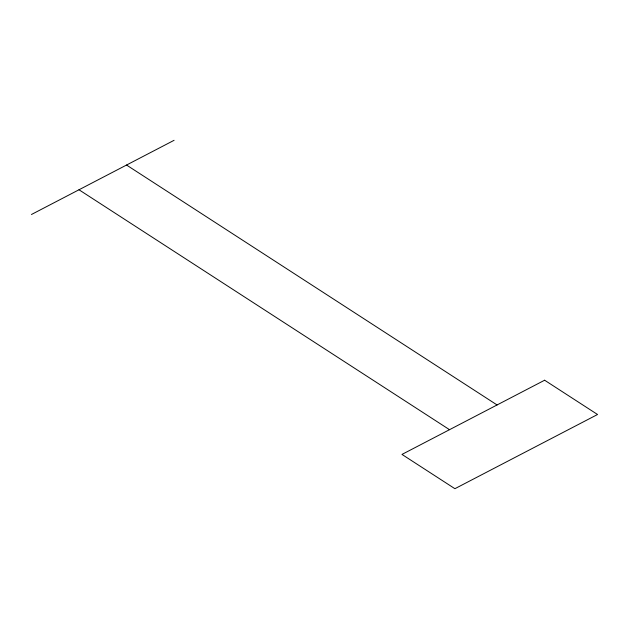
<?xml version="1.0" encoding="UTF-8"?>
<svg xmlns="http://www.w3.org/2000/svg" width="629" height="629" viewBox="0 0 629 629"><rect width="100%" height="100%" fill="white"/><g stroke="black" fill="none" stroke-linecap="round" stroke-linejoin="round"><path stroke-width="0.94" d="M31.45 214.497L174.091 140.306M126.547 165.042L497.067 404.958M78.995 189.769L449.523 429.686M544.62 380.223L401.978 454.421L454.909 488.694L597.55 414.503L544.62 380.223"/></g></svg>
